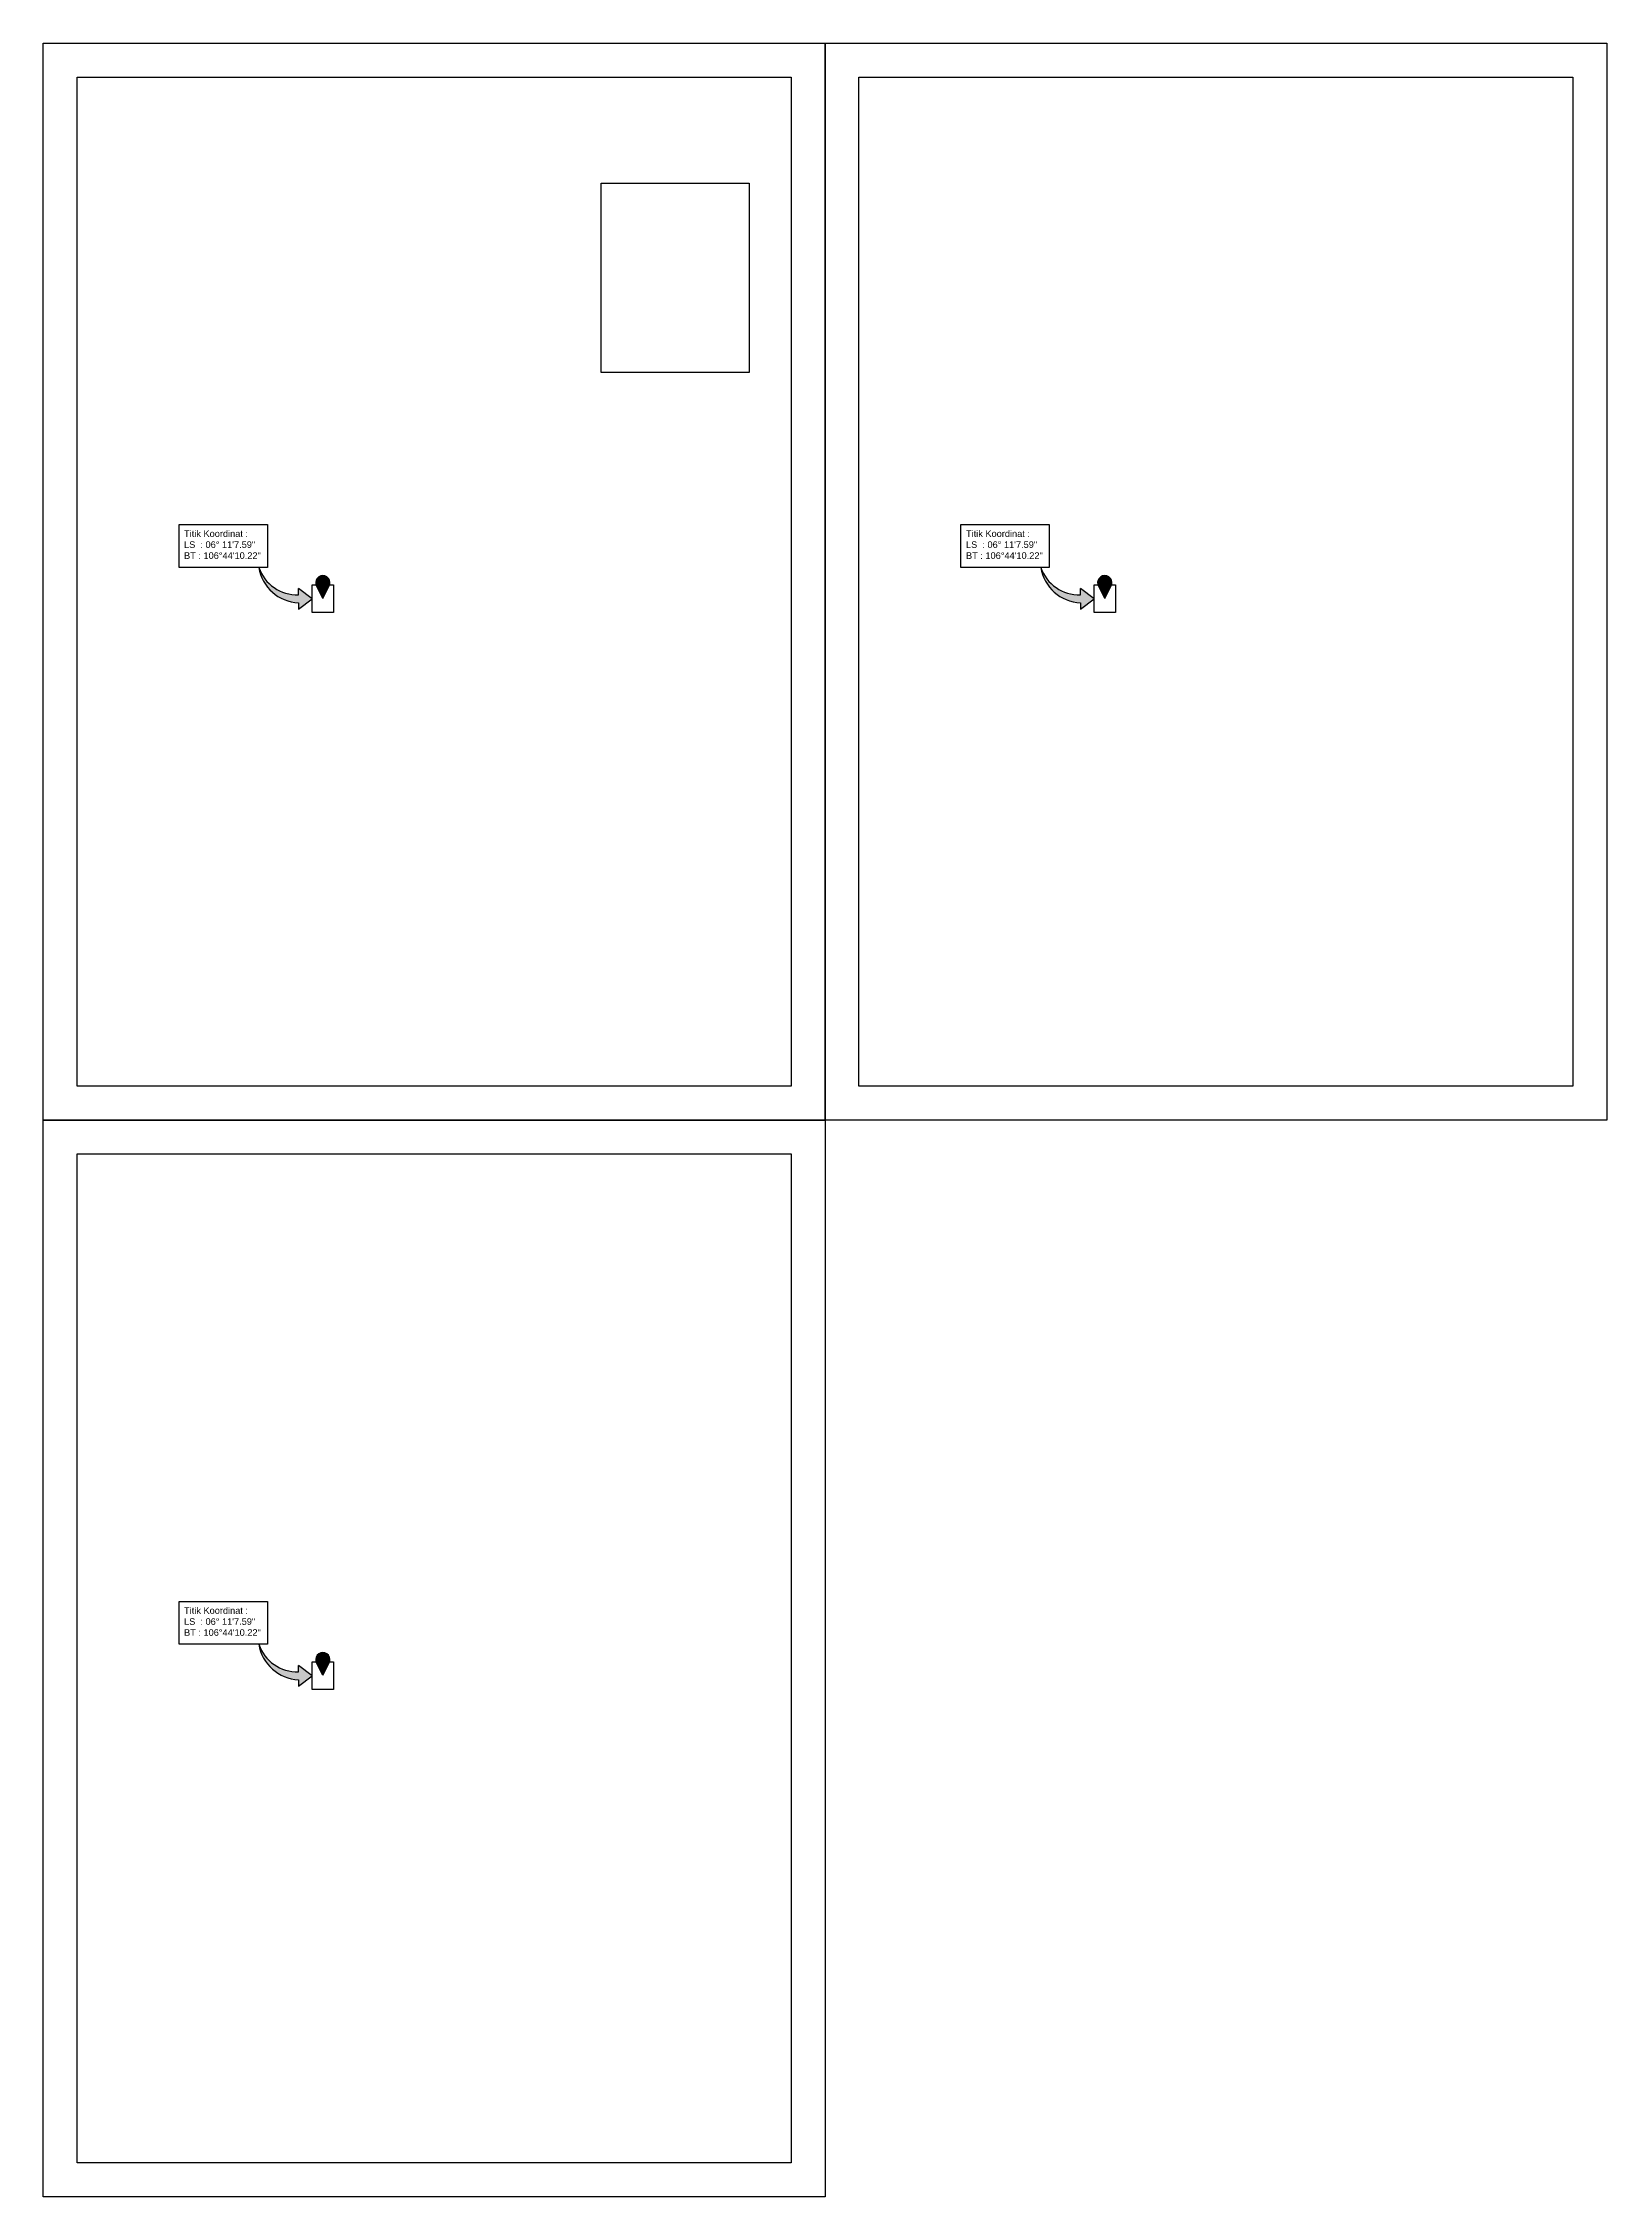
# Model space of a CAD drawing. Header units: millimetres. Extents: x 732789 to 734367, y 13383 to 14017.
# Drawn here: x 733907 to 734367, y 13383 to 14017 of the extents above; entities that cross this region are included whole.
import ezdxf

# ---------------------------------------------------------------- set-up
doc = ezdxf.new("R2010")
doc.units = ezdxf.units.MM
doc.styles.add('Annotative', font='arial.ttf')
picture_1 = doc.add_image_def('image1.png', size_in_pixel=(591, 835))
picture_2 = doc.add_image_def('image2.png', size_in_pixel=(591, 835))
picture_3 = doc.add_image_def('image3.png', size_in_pixel=(591, 835))

msp = doc.modelspace()

# ---------------------------------------------------------------- hatches: boundary and pattern name
at = {"true_color": 0x939598, "transparency": 33554643}
h = msp.add_hatch(color=252, dxfattribs=at)
h.dxf.hatch_style = 1
h.set_gradient(color1=(147, 149, 152), color2=(0, 0, 255), rotation=236)
h.paths.add_polyline_path([(733981.988, 13856.798), (733981.988, 13854.932, -0.332335), (733970.329, 13863.002, 0.3572193), (733981.988, 13852.584), (733981.988, 13850.717), (733986.002, 13853.758)])
h = msp.add_hatch(color=1)
h.dxf.hatch_style = 1
h.paths.add_polyline_path([(733991.198, 13857.963, 1.2820948), (733987.117, 13857.963), (733989.157, 13853.881)])
h.paths.add_polyline_path([(733988.102, 13858.475, -1), (733990.213, 13858.475, -1)], flags=16)
at = {"true_color": 0xffffff}
h = msp.add_hatch(color=7, dxfattribs=at)
h.dxf.hatch_style = 1
h.paths.add_polyline_path([(733988.102, 13858.475, 1), (733990.213, 13858.475, 1)])
at = {"true_color": 0x939598, "transparency": 33554643}
h = msp.add_hatch(color=252, dxfattribs=at)
h.dxf.hatch_style = 1
h.set_gradient(color1=(147, 149, 152), color2=(0, 0, 255), rotation=236)
h.paths.add_polyline_path([(734212.194, 13856.798), (734212.194, 13854.932, -0.332335), (734200.535, 13863.002, 0.3572193), (734212.194, 13852.584), (734212.194, 13850.717), (734216.208, 13853.758)])
h = msp.add_hatch(color=1)
h.dxf.hatch_style = 1
h.paths.add_polyline_path([(734221.404, 13857.963, 1.2820948), (734217.323, 13857.963), (734219.364, 13853.881)])
h.paths.add_polyline_path([(734218.308, 13858.475, -1), (734220.419, 13858.475, -1)], flags=16)
at = {"true_color": 0xffffff}
h = msp.add_hatch(color=7, dxfattribs=at)
h.dxf.hatch_style = 1
h.paths.add_polyline_path([(734218.308, 13858.475, 1), (734220.419, 13858.475, 1)])
at = {"true_color": 0x939598, "transparency": 33554643}
h = msp.add_hatch(color=252, dxfattribs=at)
h.dxf.hatch_style = 1
h.set_gradient(color1=(147, 149, 152), color2=(0, 0, 255), rotation=236)
h.paths.add_polyline_path([(733981.988, 13539.807), (733981.988, 13537.94, -0.332335), (733970.329, 13546.01, 0.3572193), (733981.988, 13535.592), (733981.988, 13533.725), (733986.002, 13536.766)])
h = msp.add_hatch(color=1)
h.dxf.hatch_style = 1
h.paths.add_polyline_path([(733991.198, 13540.971, 1.2820948), (733987.117, 13540.971), (733989.157, 13536.889)])
h.paths.add_polyline_path([(733988.102, 13541.484, -1), (733990.213, 13541.484, -1)], flags=16)
at = {"true_color": 0xffffff}
h = msp.add_hatch(color=7, dxfattribs=at)
h.dxf.hatch_style = 1
h.paths.add_polyline_path([(733988.102, 13541.484, 1), (733990.213, 13541.484, 1)])

# ---------------------------------------------------------------- linework, layer by layer
for points in [[(733906.794, 14017.326), (734137, 14017.326), (734137, 13700.334), (733906.794, 13700.334)], [(734137, 14017.326), (734367.206, 14017.326), (734367.206, 13700.334), (734137, 13700.334)], [(734071.141, 13976.111), (734114.693, 13976.111), (734114.693, 13920.392), (734071.141, 13920.392)], [(733906.794, 13700.334), (734137, 13700.334), (734137, 13383.343), (733906.794, 13383.343)]]:
    msp.add_lwpolyline(points, close=True)
for points in [[(733916.794, 14007.326), (734127, 14007.326), (734127, 13710.334), (733916.794, 13710.334), (733916.794, 14007.326)], [(734357.206, 13710.334), (734147, 13710.334), (734147, 14007.326)], [(733981.988, 13854.928), (733981.988, 13856.791)], [(733981.988, 13854.928), (733981.988, 13856.791)], [(733981.988, 13850.72), (733985.995, 13853.756), (733981.988, 13856.791)], [(733981.988, 13852.584), (733981.988, 13850.72)], [(733981.988, 13852.584), (733981.988, 13850.72)], [(733989.157, 13853.881), (733987.117, 13857.963)], [(733989.157, 13853.881), (733991.198, 13857.963)], [(734212.194, 13854.928), (734212.194, 13856.791)], [(734212.194, 13854.928), (734212.194, 13856.791)], [(734212.194, 13850.72), (734216.201, 13853.756), (734212.194, 13856.791)], [(734212.194, 13852.584), (734212.194, 13850.72)], [(734212.194, 13852.584), (734212.194, 13850.72)], [(734219.364, 13853.881), (734217.323, 13857.963)], [(734219.364, 13853.881), (734221.404, 13857.963)], [(733916.794, 13690.334), (734127, 13690.334)], [(734127, 13393.343), (733916.794, 13393.343), (733916.794, 13690.334)], [(733981.988, 13537.936), (733981.988, 13539.799)], [(733981.988, 13537.936), (733981.988, 13539.799)], [(733981.988, 13533.729), (733985.995, 13536.764), (733981.988, 13539.799)], [(733981.988, 13535.592), (733981.988, 13533.729)], [(733981.988, 13535.592), (733981.988, 13533.729)], [(733989.157, 13536.889), (733987.117, 13540.971)], [(733989.157, 13536.889), (733991.198, 13540.971)]]:
    msp.add_lwpolyline(points)
at = {"color": 5}
for points in [[(733946.813, 13875.616), (733972.825, 13875.616), (733972.825, 13863.002), (733946.813, 13863.002)], [(734177.019, 13875.616), (734203.031, 13875.616), (734203.031, 13863.002), (734177.019, 13863.002)], [(733946.813, 13558.624), (733972.825, 13558.624), (733972.825, 13546.01), (733946.813, 13546.01)]]:
    msp.add_lwpolyline(points, close=True, dxfattribs=at)
at = {"color": 1}
for points in [[(733985.995, 13857.813), (733992.339, 13857.813), (733992.339, 13849.698), (733985.995, 13849.698)], [(734216.201, 13857.813), (734222.545, 13857.813), (734222.545, 13849.698), (734216.201, 13849.698)], [(733985.995, 13540.822), (733992.339, 13540.822), (733992.339, 13532.706), (733985.995, 13532.706)]]:
    msp.add_lwpolyline(points, close=True, dxfattribs=at)
for centre in [(733989.157, 13858.475), (734219.364, 13858.475), (733989.157, 13541.484)]:
    msp.add_circle(centre, 1.056)
for centre, radius, start, end in [((733982.519, 13864.911), 12.339, 188.902997, 267.533836), ((733981.559, 13866.769), 11.844, 198.544486, 272.078291), ((733989.157, 13858.475), 2.104, 345.906575, 194.093425), ((734212.725, 13864.911), 12.339, 188.902997, 267.533836), ((734211.765, 13866.769), 11.844, 198.544486, 272.078291), ((734219.364, 13858.475), 2.104, 345.906575, 194.093425), ((733982.519, 13547.92), 12.339, 188.902997, 267.533836), ((733981.559, 13549.777), 11.844, 198.544486, 272.078291), ((733989.157, 13541.484), 2.104, 345.906575, 194.093425)]:
    msp.add_arc(centre, radius, start, end)

# ---------------------------------------------------------------- texts
at = {"color": 5, "char_height": 1.94005, "attachment_point": 1, "style": 'Annotative'}
for insert in [(733948.302, 13873.902), (734178.508, 13873.902), (733948.302, 13556.911)]:
    msp.add_mtext_dynamic_manual_height_columns('Titik Koordinat : \\PLS  : 06° 11\'7.59"\\PBT : 106°44\'10.22"', width=62.0817, gutter_width=9.7, heights=[0], dxfattribs=dict(at, insert=insert))

# ---------------------------------------------------------------- pictures from other files: only their frames are drawn
image = msp.add_image(picture_1, insert=(733916.794, 13710.334), size_in_units=(210.206, 296.992))
image.dxf.flags = 7
image = msp.add_image(picture_3, insert=(734147, 13710.336), size_in_units=(210.205, 296.99))
image.dxf.flags = 7
image = msp.add_image(picture_2, insert=(733916.794, 13393.332), size_in_units=(210.214, 297.003))
image.dxf.flags = 7

doc.saveas('drawing.dxf')
